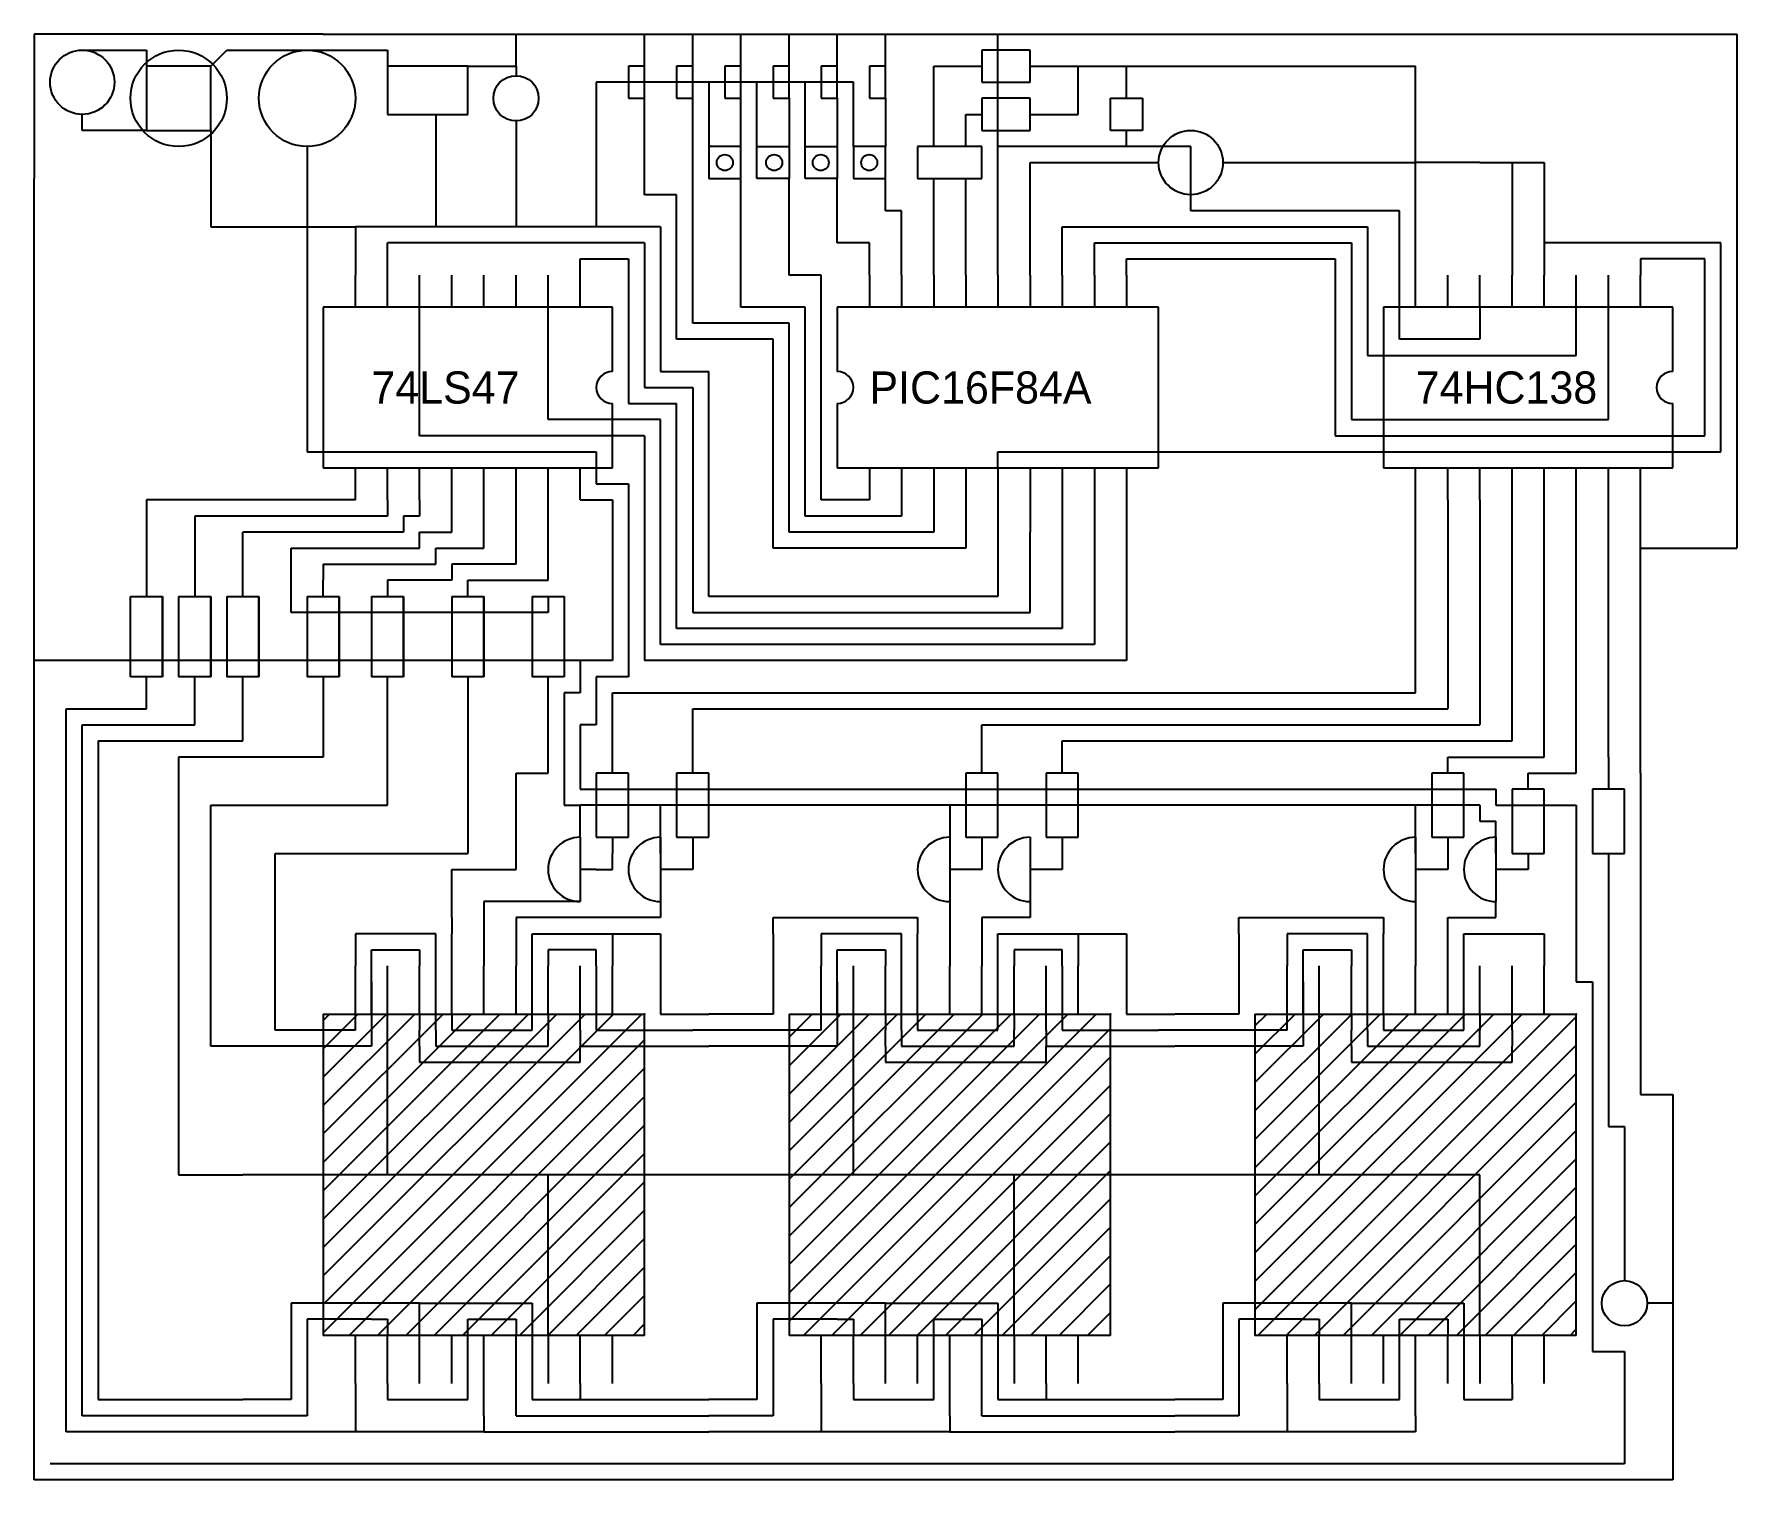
# Model space of a CAD drawing. Header units: inches. Extents: x 0 to 10.6, y 0 to 9.
import ezdxf

# ---------------------------------------------------------------- set-up
doc = ezdxf.new("R2010")
doc.units = ezdxf.units.IN
doc.header["$MEASUREMENT"] = 0

msp = doc.modelspace()

# ---------------------------------------------------------------- hatches: boundary and pattern name
h = msp.add_hatch()
h.set_pattern_fill('ANSI31', color=256, style=0)
h.paths.add_polyline_path([(3.8, 0.9), (3.8, 2.9), (1.8, 2.9), (1.8, 0.9)])
h = msp.add_hatch()
h.set_pattern_fill('ANSI31', color=256, style=0)
h.paths.add_polyline_path([(4.7, 2.9), (4.7, 0.9), (6.7, 0.9), (6.7, 2.9)])
h = msp.add_hatch()
h.set_pattern_fill('ANSI31', color=256, style=0)
h.paths.add_polyline_path([(7.6, 2.9), (7.6, 0.9), (9.6, 0.9), (9.6, 2.9)])

# ---------------------------------------------------------------- linework, layer by layer
at = {"color": 1}
for p, q in [((1.8, 9), (0, 9)), ((0, 9), (0, 8.1)), ((1.8, 9), (3.8, 9)), ((3, 8.8), (3, 9)), ((3.8, 9), (6, 9)), ((6, 7.5), (6, 9)), ((6, 9), (10.6, 9)), ((10.6, 9), (10.6, 5.8)), ((2.7, 8.8), (3, 8.8)), ((3, 8.8), (3, 8.741)), ((7.2, 8.3), (6, 8.3)), ((7.2, 7.9), (7.2, 8.3)), ((0, 0), (0, 8.1)), ((8.5, 7.9), (7.2, 7.9)), ((8.5, 7.1), (8.5, 7.9)), ((2, 7.3), (2, 7.5)), ((2.2, 7.3), (2.2, 7.5)), ((2.4, 7.3), (2.4, 7.5)), ((2.6, 7.3), (2.6, 7.5)), ((2.8, 7.3), (2.8, 7.5)), ((3, 7.3), (3, 7.5)), ((3.2, 7.3), (3.2, 7.5)), ((3.4, 7.3), (3.4, 7.5)), ((5.2, 7.5), (5.2, 7.3)), ((5.4, 7.5), (5.4, 7.3)), ((5.6, 7.5), (5.6, 7.3)), ((5.8, 7.5), (5.8, 7.3)), ((6, 7.5), (6, 7.3)), ((6.2, 7.5), (6.2, 7.3)), ((6.4, 7.5), (6.4, 7.3)), ((6.6, 7.5), (6.6, 7.3)), ((6.8, 7.5), (6.8, 7.3)), ((8.6, 7.3), (8.6, 7.5)), ((8.8, 7.3), (8.8, 7.5)), ((9, 7.3), (9, 7.5)), ((9.2, 7.3), (9.2, 7.5)), ((9.4, 7.3), (9.4, 7.5)), ((9.6, 7.3), (9.6, 7.5)), ((9.8, 7.3), (9.8, 7.5)), ((10, 7.3), (10, 7.5)), ((9, 7.1), (8.5, 7.1)), ((2, 6.1), (2, 6.3)), ((2.2, 6.1), (2.2, 6.3)), ((2.4, 6.1), (2.4, 6.3)), ((2.6, 6.1), (2.6, 6.3)), ((2.8, 6.1), (2.8, 6.3)), ((3, 6.1), (3, 6.3)), ((3.2, 6.1), (3.2, 6.3)), ((3.4, 6.1), (3.4, 6.3)), ((5.2, 6.3), (5.2, 6.1)), ((5.4, 6.3), (5.4, 6.1)), ((5.6, 6.3), (5.6, 6.1)), ((5.8, 6.3), (5.8, 6.1)), ((6, 6.3), (6, 6.1)), ((6.2, 6.3), (6.2, 6.1)), ((6.4, 6.3), (6.4, 6.1)), ((6.6, 6.3), (6.6, 6.1)), ((6.8, 6.3), (6.8, 6.1)), ((8.6, 6.1), (8.6, 6.3)), ((8.8, 6.1), (8.8, 6.3)), ((9, 6.1), (9, 6.3)), ((9.2, 6.1), (9.2, 6.3)), ((9.4, 6.1), (9.4, 6.3)), ((9.6, 6.1), (9.6, 6.3)), ((9.8, 6.1), (9.8, 6.3)), ((10, 6.1), (10, 6.3)), ((3.4, 6.1), (3.6, 6.1)), ((3.6, 6.1), (3.6, 5.1)), ((10, 4.4), (10, 6.1)), ((10, 5.8), (10.6, 5.8)), ((3.4, 5.1), (0, 5.1)), ((3.4, 5.1), (3.4, 4.9)), ((3.6, 5.1), (3.4, 5.1)), ((3.4, 4.9), (3.3, 4.9)), ((3.3, 4.9), (3.3, 4.2)), ((10, 4.4), (10, 2.4)), ((3.3, 4.2), (3.4, 4.2)), ((3.4, 4), (3.4, 4.2)), ((9, 4.2), (3.4, 4.2)), ((9, 4.2), (9, 4.1)), ((9, 4.1), (9.1, 4.1)), ((3.4, 3.6), (2.8, 3.6)), ((2.8, 3.6), (2.8, 3.2)), ((3.9, 3.5), (3, 3.5)), ((3, 3.5), (3, 3.2)), ((5.7, 3.6), (5.7, 3.2)), ((5.9, 3.5), (5.9, 3.2)), ((6.2, 3.5), (5.9, 3.5)), ((8.6, 3.6), (8.6, 3.2)), ((8.8, 3.5), (9.1, 3.5)), ((8.8, 3.2), (8.8, 3.5)), ((2, 2.9), (2, 3.2)), ((2.2, 2.9), (2.2, 3.2)), ((2.4, 2.9), (2.4, 3.2)), ((2.6, 2.9), (2.6, 3.2)), ((2.8, 2.9), (2.8, 3.2)), ((3, 2.9), (3, 3.2)), ((3.2, 2.9), (3.2, 3.2)), ((3.4, 2.9), (3.4, 3.2)), ((3.6, 2.9), (3.6, 3.2)), ((4.9, 2.9), (4.9, 3.2)), ((5.1, 2.9), (5.1, 3.2)), ((5.3, 2.9), (5.3, 3.2)), ((5.5, 2.9), (5.5, 3.2)), ((5.7, 2.9), (5.7, 3.2)), ((5.9, 2.9), (5.9, 3.2)), ((6.1, 2.9), (6.1, 3.2)), ((6.3, 2.9), (6.3, 3.2)), ((6.5, 2.9), (6.5, 3.2)), ((7.8, 2.9), (7.8, 3.2)), ((8, 2.9), (8, 3.2)), ((8.2, 2.9), (8.2, 3.2)), ((8.4, 2.9), (8.4, 3.2)), ((8.6, 2.9), (8.6, 3.2)), ((8.8, 2.9), (8.8, 3.2)), ((9, 2.9), (9, 3.2)), ((9.2, 2.9), (9.2, 3.2)), ((9.4, 2.9), (9.4, 3.2)), ((1.8, 2.9), (3.8, 2.9)), ((1.8, 2.9), (1.8, 0.9)), ((3.8, 0.9), (3.8, 2.9)), ((4.7, 2.9), (6.7, 2.9)), ((4.7, 2.9), (4.7, 0.9)), ((6.7, 0.9), (6.7, 2.9)), ((7.6, 2.9), (9.6, 2.9)), ((7.6, 2.9), (7.6, 0.9)), ((9.6, 0.9), (9.6, 2.9)), ((10, 2.4), (10.2, 2.4)), ((10.2, 2.4), (10.2, 1.1)), ((10.2, 1.1), (10.041, 1.1)), ((10.2, 1.1), (10.2, 0)), ((3.8, 0.9), (1.8, 0.9)), ((2, 0.6), (2, 0.9)), ((2.2, 0.6), (2.2, 0.9)), ((2.4, 0.6), (2.4, 0.9)), ((2.6, 0.6), (2.6, 0.9)), ((2.8, 0.6), (2.8, 0.9)), ((3, 0.6), (3, 0.9)), ((3.2, 0.9), (3.2, 0.6)), ((3.4, 0.6), (3.4, 0.9)), ((3.6, 0.6), (3.6, 0.9)), ((6.7, 0.9), (4.7, 0.9)), ((4.9, 0.6), (4.9, 0.9)), ((5.1, 0.6), (5.1, 0.9)), ((5.3, 0.6), (5.3, 0.9)), ((5.5, 0.6), (5.5, 0.9)), ((5.7, 0.6), (5.7, 0.9)), ((5.9, 0.6), (5.9, 0.9)), ((6.1, 0.9), (6.1, 0.6)), ((6.3, 0.6), (6.3, 0.9)), ((6.5, 0.6), (6.5, 0.9)), ((9.6, 0.9), (7.6, 0.9)), ((7.8, 0.6), (7.8, 0.9)), ((8, 0.6), (8, 0.9)), ((8.2, 0.6), (8.2, 0.9)), ((8.4, 0.6), (8.4, 0.9)), ((8.6, 0.6), (8.6, 0.9)), ((8.8, 0.6), (8.8, 0.9)), ((9, 0.9), (9, 0.6)), ((9.2, 0.6), (9.2, 0.9)), ((9.4, 0.6), (9.4, 0.9)), ((10.2, 0), (0, 0))]:
    msp.add_line(p, q, dxfattribs=at)
for p, q in [((3.8, 8.6), (3.8, 9)), ((4.1, 8.6), (4.1, 9)), ((4.4, 8.6), (4.4, 9)), ((4.7, 8.6), (4.7, 9)), ((5, 8.6), (5, 9)), ((5.3, 8.6), (5.3, 9)), ((0.3, 8.9), (0.7, 8.9)), ((0.7, 8.9), (0.7, 8.8)), ((0.7, 8.8), (0.7, 8.4)), ((1.1, 8.8), (0.7, 8.8)), ((1.1, 8.8), (1.2, 8.9)), ((1.1, 8.4), (1.1, 8.8)), ((1.2, 8.9), (1.7, 8.9)), ((1.7, 8.9), (2.2, 8.9)), ((2.2, 8.9), (2.2, 8.8)), ((2.2, 8.8), (2.2, 8.5)), ((2.7, 8.8), (2.2, 8.8)), ((2.7, 8.5), (2.7, 8.8)), ((3.7, 8.8), (3.7, 8.6)), ((3.8, 8.8), (3.7, 8.8)), ((4, 8.8), (4, 8.6)), ((4.1, 8.8), (4, 8.8)), ((4.3, 8.8), (4.3, 8.6)), ((4.4, 8.8), (4.3, 8.8)), ((4.6, 8.8), (4.6, 8.6)), ((4.7, 8.8), (4.6, 8.8)), ((4.9, 8.8), (4.9, 8.6)), ((5, 8.8), (4.9, 8.8)), ((5.2, 8.8), (5.2, 8.6)), ((5.3, 8.8), (5.2, 8.8)), ((5.6, 8.7), (5.6, 8.8)), ((5.6, 8.8), (5.9, 8.8)), ((6.2, 8.9), (5.9, 8.9)), ((5.9, 8.9), (5.9, 8.7)), ((6.2, 8.7), (6.2, 8.9)), ((6.8, 8.6), (6.8, 8.8)), ((4.2, 8.7), (4.2, 8.1)), ((4.5, 8.1), (4.5, 8.7)), ((4.8, 8.1), (4.8, 8.7)), ((5.1, 8.3), (5.1, 8.7)), ((5.6, 8.3), (5.6, 8.7)), ((5.9, 8.7), (6.2, 8.7)), ((3.7, 8.6), (3.8, 8.6)), ((3.8, 8), (3.8, 8.6)), ((4, 8.6), (4.1, 8.6)), ((4.1, 7.2), (4.1, 8.6)), ((4.3, 8.6), (4.4, 8.6)), ((4.4, 8.3), (4.4, 8.6)), ((4.6, 8.6), (4.7, 8.6)), ((4.7, 8.6), (4.7, 8.3)), ((4.9, 8.6), (5, 8.6)), ((5, 8.6), (5, 8.3)), ((5.2, 8.6), (5.3, 8.6)), ((5.3, 8.6), (5.3, 8.3)), ((6.2, 8.6), (5.9, 8.6)), ((5.9, 8.6), (5.9, 8.4)), ((6.2, 8.4), (6.2, 8.6)), ((6.7, 8.4), (6.7, 8.6)), ((6.7, 8.6), (6.9, 8.6)), ((6.9, 8.6), (6.9, 8.4)), ((0.3, 8.4), (0.3, 8.5)), ((2.2, 8.5), (2.7, 8.5)), ((5.8, 8.4), (5.8, 8.5)), ((5.8, 8.5), (5.9, 8.5)), ((0.7, 8.4), (0.3, 8.4)), ((0.7, 8.4), (1.1, 8.4)), ((5.8, 8.3), (5.8, 8.4)), ((5.9, 8.4), (6.2, 8.4)), ((6.8, 8.4), (6.7, 8.4)), ((6.8, 8.3), (6.8, 8.4)), ((6.9, 8.4), (6.8, 8.4)), ((4.4, 8.3), (4.2, 8.3)), ((4.4, 8.1), (4.4, 8.3)), ((4.5, 8.3), (4.7, 8.3)), ((4.7, 8.3), (4.7, 8.1)), ((4.8, 8.3), (5, 8.3)), ((5, 8.3), (5, 8.1)), ((5.1, 8.3), (5.1, 8.1)), ((5.3, 8.3), (5.1, 8.3)), ((5.3, 8.1), (5.3, 8.3)), ((5.9, 8.3), (5.5, 8.3)), ((5.5, 8.3), (5.5, 8.1)), ((5.9, 8.1), (5.9, 8.3)), ((6.2, 7.5), (6.2, 8.2)), ((6.2, 8.2), (7, 8.2)), ((4.2, 8.1), (4.4, 8.1)), ((4.4, 7.3), (4.4, 8.1)), ((4.7, 8.1), (4.5, 8.1)), ((4.7, 7.5), (4.7, 8.1)), ((5, 8.1), (4.8, 8.1)), ((5, 7.7), (5, 8.1)), ((5.1, 8.1), (5.3, 8.1)), ((5.3, 7.9), (5.3, 8.1)), ((5.5, 8.1), (5.9, 8.1)), ((5.6, 7.5), (5.6, 8.1)), ((5.8, 7.5), (5.8, 8.1)), ((4, 8), (3.8, 8)), ((4, 7.1), (4, 8)), ((5.4, 7.9), (5.3, 7.9)), ((5.4, 7.5), (5.4, 7.9)), ((6.4, 7.5), (6.4, 7.8)), ((6.4, 7.8), (8.3, 7.8)), ((8.3, 7.8), (8.3, 7)), ((2.2, 7.5), (2.2, 7.7)), ((3.8, 7.7), (2.2, 7.7)), ((3.8, 7.7), (3.8, 6.8)), ((5.2, 7.7), (5, 7.7)), ((5.2, 7.5), (5.2, 7.7)), ((6.6, 7.5), (6.6, 7.7)), ((6.6, 7.7), (8.2, 7.7)), ((8.2, 7.7), (8.2, 6.6)), ((3.4, 7.5), (3.4, 7.6)), ((3.4, 7.6), (3.7, 7.6)), ((3.7, 7.6), (3.7, 6.7)), ((6.8, 7.5), (6.8, 7.6)), ((6.8, 7.6), (8.1, 7.6)), ((8.1, 7.6), (8.1, 6.5)), ((10, 7.6), (10, 7.5)), ((10.4, 7.6), (10, 7.6)), ((10.4, 6.5), (10.4, 7.6)), ((4.9, 7.5), (4.7, 7.5)), ((4.9, 6.1), (4.9, 7.5)), ((3.6, 7.3), (1.8, 7.3)), ((1.8, 7.3), (1.8, 6.3)), ((2.4, 6.5), (2.4, 7.3)), ((3.2, 6.7), (3.2, 7.3)), ((3.6, 6.9), (3.6, 7.3)), ((4.8, 7.3), (4.4, 7.3)), ((4.8, 6), (4.8, 7.3)), ((7, 7.3), (5, 7.3)), ((5, 7.3), (5, 6.9)), ((7, 6.3), (7, 7.3)), ((8.4, 7.3), (8.4, 6.3)), ((10.2, 7.3), (8.4, 7.3)), ((9, 7.3), (9, 7.1)), ((9.6, 7), (9.6, 7.3)), ((9.8, 7.1), (9.8, 7.3)), ((10.2, 6.9), (10.2, 7.3)), ((4.7, 7.2), (4.1, 7.2)), ((4.7, 5.9), (4.7, 7.2)), ((4.6, 7.1), (4, 7.1)), ((4.6, 5.8), (4.6, 7.1)), ((8.2, 7), (8.2, 6.6)), ((8.3, 7), (9.6, 7)), ((9.8, 6.6), (9.8, 7.1)), ((3.8, 6.8), (4.1, 6.8)), ((4.1, 6.8), (4.1, 5.4)), ((3.2, 6.6), (3.2, 6.7)), ((3.6, 6.3), (3.6, 6.7)), ((3.7, 6.7), (4, 6.7)), ((4, 5.3), (4, 6.7)), ((5, 6.7), (5, 6.3)), ((10.2, 6.3), (10.2, 6.7)), ((3.9, 6.6), (3.2, 6.6)), ((3.9, 5.2), (3.9, 6.6)), ((8.2, 6.6), (9.8, 6.6)), ((3.8, 6.5), (2.4, 6.5)), ((3.8, 6.5), (3.8, 5.1)), ((8.1, 6.5), (10.4, 6.5)), ((1.8, 6.3), (3.6, 6.3)), ((5, 6.3), (7, 6.3)), ((8.4, 6.3), (10.2, 6.3)), ((2, 6.1), (0.7, 6.1)), ((0.7, 6.1), (0.7, 5.5)), ((2.2, 6.1), (2.2, 6)), ((2.4, 6.1), (2.4, 6)), ((2.6, 5.9), (2.6, 6.1)), ((2.8, 5.8), (2.8, 6.1)), ((3, 5.7), (3, 6.1)), ((3.2, 5.9), (3.2, 6.1)), ((5.2, 6.1), (4.9, 6.1)), ((5.4, 6.1), (5.4, 6)), ((5.6, 6.1), (5.6, 5.9)), ((5.8, 6.1), (5.8, 5.8)), ((6.2, 6.1), (6.2, 5.9)), ((6.4, 6.1), (6.4, 5.3)), ((6.6, 6.1), (6.6, 5.2)), ((6.8, 6.1), (6.8, 5.9)), ((8.6, 4.9), (8.6, 6.1)), ((8.8, 6.1), (8.8, 4.8)), ((9, 6.1), (9, 4.7)), ((9.2, 4.6), (9.2, 6.1)), ((9.4, 4.5), (9.4, 6.1)), ((9.6, 4.4), (9.6, 6.1)), ((9.8, 4.5), (9.8, 6.1)), ((2.2, 6), (1, 6)), ((1, 6), (1, 5.5)), ((2.4, 6), (2.3, 6)), ((2.3, 6), (2.3, 5.9)), ((5.4, 6), (4.8, 6)), ((1.3, 5.5), (1.3, 5.9)), ((2.3, 5.9), (1.3, 5.9)), ((2.4, 5.8), (2.4, 5.9)), ((2.4, 5.9), (2.6, 5.9)), ((3.2, 5.6), (3.2, 5.9)), ((5.6, 5.9), (4.7, 5.9)), ((6.2, 5.4), (6.2, 5.9)), ((6.8, 5.9), (6.8, 5.8)), ((1.6, 5.4), (1.6, 5.8)), ((1.6, 5.8), (2.4, 5.8)), ((2.5, 5.7), (2.5, 5.8)), ((2.5, 5.8), (2.8, 5.8)), ((5.8, 5.8), (4.6, 5.8)), ((6.8, 5.8), (6.8, 5.1)), ((1.8, 5.7), (1.8, 5.6)), ((1.8, 5.7), (2.5, 5.7)), ((3, 5.7), (2.6, 5.7)), ((2.6, 5.7), (2.6, 5.6)), ((1.8, 5.5), (1.8, 5.6)), ((2.6, 5.6), (2.2, 5.6)), ((2.2, 5.6), (2.2, 5.5)), ((2.7, 5.5), (2.7, 5.6)), ((2.7, 5.6), (3.2, 5.6)), ((0.6, 5), (0.6, 5.5)), ((0.6, 5.5), (0.8, 5.5)), ((0.8, 5), (0.8, 5.5)), ((0.8, 5.5), (0.8, 5)), ((0.9, 5.5), (1.1, 5.5)), ((0.9, 5.5), (0.9, 5)), ((1.1, 5.5), (1.1, 5)), ((1.1, 5), (1.1, 5.5)), ((1.2, 5.5), (1.4, 5.5)), ((1.2, 5.5), (1.2, 5)), ((1.4, 5.5), (1.4, 5)), ((1.4, 5), (1.4, 5.5)), ((1.7, 5.5), (1.9, 5.5)), ((1.7, 5.5), (1.7, 5)), ((1.9, 5.5), (1.9, 5)), ((1.9, 5), (1.9, 5.5)), ((2.1, 5.5), (2.3, 5.5)), ((2.1, 5.5), (2.1, 5)), ((2.3, 5.5), (2.3, 5)), ((2.3, 5), (2.3, 5.5)), ((2.6, 5.5), (2.8, 5.5)), ((2.6, 5.5), (2.6, 5)), ((2.8, 5.5), (2.8, 5)), ((2.8, 5), (2.8, 5.5)), ((3.1, 5.5), (3.3, 5.5)), ((3.1, 5.5), (3.1, 5)), ((3.2, 5.5), (3.2, 5.4)), ((3.3, 5.5), (3.3, 5)), ((3.2, 5.4), (1.6, 5.4)), ((6.4, 5.3), (4, 5.3)), ((4.1, 5.4), (6.2, 5.4)), ((6.6, 5.2), (3.9, 5.2)), ((6.8, 5.1), (3.8, 5.1)), ((0.8, 5), (0.6, 5)), ((0.7, 4.8), (0.7, 5)), ((1.1, 5), (0.9, 5)), ((1, 4.7), (1, 5)), ((1.4, 5), (1.2, 5)), ((1.3, 4.6), (1.3, 5)), ((1.9, 5), (1.7, 5)), ((1.8, 5), (1.8, 4.5)), ((2.3, 5), (2.1, 5)), ((2.2, 4.2), (2.2, 5)), ((2.8, 5), (2.6, 5)), ((2.7, 5), (2.7, 3.9)), ((3.3, 5), (3.1, 5)), ((3.2, 4.4), (3.2, 5)), ((3.6, 4.4), (3.6, 4.9)), ((3.6, 4.9), (8.6, 4.9)), ((0.2, 0.3), (0.2, 4.8)), ((0.2, 4.8), (0.7, 4.8)), ((4.1, 4.4), (4.1, 4.8)), ((4.1, 4.8), (8.8, 4.8)), ((0.3, 0.4), (0.3, 4.7)), ((0.3, 4.7), (1, 4.7)), ((5.9, 4.4), (5.9, 4.7)), ((5.9, 4.7), (9, 4.7)), ((0.4, 4.6), (0.4, 0.5)), ((0.4, 4.6), (1.3, 4.6)), ((6.4, 4.4), (6.4, 4.6)), ((6.4, 4.6), (9.2, 4.6)), ((1.8, 4.5), (0.9, 4.5)), ((0.9, 4.5), (0.9, 4)), ((8.8, 4.4), (8.8, 4.5)), ((8.8, 4.5), (9.4, 4.5)), ((9.8, 4.5), (9.8, 4.3)), ((3, 3.8), (3, 4.4)), ((3, 4.4), (3.2, 4.4)), ((3.5, 4.4), (3.5, 4)), ((3.7, 4.4), (3.5, 4.4)), ((3.5, 4.4), (3.5, 4.2)), ((3.7, 4), (3.7, 4.4)), ((4, 4.4), (4, 4)), ((4, 4.4), (4, 4.2)), ((4.2, 4.4), (4, 4.4)), ((4.2, 4), (4.2, 4.4)), ((5.8, 4.4), (5.8, 4)), ((6, 4.4), (5.8, 4.4)), ((6, 4), (6, 4.4)), ((6.3, 4.4), (6.3, 4)), ((6.5, 4.4), (6.3, 4.4)), ((6.5, 4), (6.5, 4.4)), ((8.9, 4.4), (8.7, 4.4)), ((8.7, 4.4), (8.7, 4)), ((8.9, 4), (8.9, 4.4)), ((9.3, 4.3), (9.3, 4.4)), ((9.3, 4.4), (9.6, 4.4)), ((5.8, 4.3), (5.8, 4.1)), ((6.3, 4.3), (6.3, 4.1)), ((8.7, 4.3), (8.7, 4.1)), ((9.2, 4.3), (9.2, 3.9)), ((9.4, 4.3), (9.2, 4.3)), ((9.4, 3.9), (9.4, 4.3)), ((9.9, 4.3), (9.7, 4.3)), ((9.7, 4.3), (9.7, 3.9)), ((9.9, 3.9), (9.9, 4.3)), ((1.1, 2.7), (1.1, 4.2)), ((1.1, 4.2), (1.8, 4.2)), ((1.8, 4.2), (2.2, 4.2)), ((3.9, 3.9), (3.9, 4.2)), ((5.7, 4.2), (5.7, 3.6)), ((8.6, 3.9), (8.6, 4.2)), ((9.2, 4.2), (9.2, 4)), ((9.1, 3.9), (9.1, 4.1)), ((0.9, 4), (0.9, 1.9)), ((3.4, 4), (3.4, 3.6)), ((3.5, 4), (3.7, 4)), ((3.6, 4), (3.6, 3.9)), ((3.9, 4), (3.9, 3.6)), ((4, 4), (4.2, 4)), ((4.1, 4), (4.1, 3.9)), ((5.7, 4), (5.7, 3.6)), ((5.8, 4), (6, 4)), ((5.9, 4), (5.9, 3.9)), ((6.2, 4), (6.2, 3.6)), ((6.3, 4), (6.5, 4)), ((6.4, 4), (6.4, 3.9)), ((8.6, 4), (8.6, 3.6)), ((8.7, 4), (8.9, 4)), ((8.8, 4), (8.8, 3.9)), ((9.1, 4), (9.1, 3.6)), ((1.5, 3.7), (1.5, 3.9)), ((1.5, 3.9), (2.7, 3.9)), ((3.6, 3.8), (3.6, 3.9)), ((4.1, 3.9), (4.1, 3.8)), ((5.9, 3.9), (5.9, 3.8)), ((6.4, 3.9), (6.4, 3.8)), ((8.6, 3.9), (8.6, 3.6)), ((8.8, 3.9), (8.8, 3.8)), ((9.2, 3.9), (9.4, 3.9)), ((9.3, 3.9), (9.3, 3.8)), ((9.7, 3.9), (9.9, 3.9)), ((9.8, 3.9), (9.8, 2.2)), ((2.6, 3.5), (2.6, 3.8)), ((2.6, 3.8), (3, 3.8)), ((3.5, 3.8), (3.4, 3.8)), ((3.5, 3.8), (3.6, 3.8)), ((4, 3.8), (3.9, 3.8)), ((4.1, 3.8), (4, 3.8)), ((5.8, 3.8), (5.7, 3.8)), ((5.9, 3.8), (5.8, 3.8)), ((6.3, 3.8), (6.2, 3.8)), ((6.4, 3.8), (6.3, 3.8)), ((8.7, 3.8), (8.6, 3.8)), ((8.8, 3.8), (8.7, 3.8)), ((9.2, 3.8), (9.1, 3.8)), ((9.3, 3.8), (9.2, 3.8)), ((1.5, 2.8), (1.5, 3.7)), ((3.4, 3.7), (3.4, 3.6)), ((3.9, 3.7), (3.9, 3.5)), ((2.6, 3.5), (2.6, 3.4)), ((4.6, 3.5), (5.5, 3.5)), ((4.6, 3.4), (4.6, 3.5)), ((5.5, 3.5), (5.5, 3.4)), ((6.2, 3.6), (6.2, 3.5)), ((7.5, 3.5), (8.4, 3.5)), ((7.5, 3.4), (7.5, 3.5)), ((8.4, 3.5), (8.4, 3.4)), ((9.1, 3.5), (9.1, 3.6)), ((2.5, 3.4), (2, 3.4)), ((2, 3.4), (2, 3.2)), ((2.5, 3.2), (2.5, 3.4)), ((2.6, 3.3), (2.6, 3.4)), ((3.1, 3.3), (3.1, 3.4)), ((3.1, 3.4), (3.9, 3.4)), ((3.6, 3.4), (3.6, 3.2)), ((3.9, 3.4), (3.9, 3.3)), ((4.6, 3.4), (4.6, 2.9)), ((5.4, 3.4), (4.9, 3.4)), ((4.9, 3.4), (4.9, 3.2)), ((5.4, 3.2), (5.4, 3.4)), ((5.5, 3.3), (5.5, 3.4)), ((6, 3.4), (6.8, 3.4)), ((6, 3.3), (6, 3.4)), ((6.5, 3.4), (6.5, 3.2)), ((6.8, 3.4), (6.8, 3.3)), ((7.5, 3.4), (7.5, 2.9)), ((8.3, 3.4), (7.8, 3.4)), ((7.8, 3.4), (7.8, 3.2)), ((8.3, 3.2), (8.3, 3.4)), ((8.4, 3.3), (8.4, 3.4)), ((8.9, 3.4), (9.4, 3.4)), ((8.9, 3.3), (8.9, 3.4)), ((9.4, 3.4), (9.4, 3.2)), ((2.1, 2.9), (2.1, 3.3)), ((2.1, 3.3), (2.4, 3.3)), ((2.4, 3.3), (2.4, 3.2)), ((2.6, 3.2), (2.6, 3.3)), ((3.1, 2.8), (3.1, 3.3)), ((3.5, 3.3), (3.2, 3.3)), ((3.2, 3.3), (3.2, 3.2)), ((3.5, 3.2), (3.5, 3.3)), ((3.9, 3.3), (3.9, 2.9)), ((5, 3.3), (5.3, 3.3)), ((5, 2.9), (5, 3.3)), ((5.3, 3.3), (5.3, 3.2)), ((5.5, 3.2), (5.5, 3.3)), ((6, 2.8), (6, 3.3)), ((6.4, 3.3), (6.1, 3.3)), ((6.1, 3.3), (6.1, 3.2)), ((6.4, 3.2), (6.4, 3.3)), ((6.8, 3.3), (6.8, 2.9)), ((7.9, 3.3), (8.2, 3.3)), ((7.9, 2.9), (7.9, 3.3)), ((8.2, 3.3), (8.2, 3.2)), ((8.4, 3.2), (8.4, 3.3)), ((8.9, 2.8), (8.9, 3.3)), ((2.5, 2.8), (2.5, 3.2)), ((3.5, 3.2), (3.5, 2.8)), ((5.4, 2.8), (5.4, 3.2)), ((6.4, 3.2), (6.4, 2.8)), ((8.3, 2.8), (8.3, 3.2)), ((2.1, 3.1), (2.1, 2.7)), ((5, 3.1), (5, 2.7)), ((7.9, 3.1), (7.9, 2.7)), ((2, 2.8), (2, 2.9)), ((2.2, 1.9), (2.2, 2.9)), ((2.4, 2.9), (2.4, 2.8)), ((2.6, 2.9), (2.6, 2.8)), ((3.2, 2.9), (3.2, 2.8)), ((3.4, 2.8), (3.4, 2.9)), ((3.9, 2.9), (4.1, 2.9)), ((4.1, 2.9), (4.2, 2.9)), ((4.6, 2.9), (4.2, 2.9)), ((4.9, 2.8), (4.9, 2.9)), ((5.1, 1.9), (5.1, 2.9)), ((5.3, 2.9), (5.3, 2.8)), ((5.5, 2.9), (5.5, 2.8)), ((6.1, 2.9), (6.1, 2.8)), ((6.3, 2.8), (6.3, 2.9)), ((6.8, 2.9), (7, 2.9)), ((7, 2.9), (7.1, 2.9)), ((7.5, 2.9), (7.1, 2.9)), ((7.8, 2.8), (7.8, 2.9)), ((8, 1.9), (8, 2.9)), ((8.2, 2.9), (8.2, 2.8)), ((8.4, 2.9), (8.4, 2.8)), ((9, 2.9), (9, 2.8)), ((9.2, 2.8), (9.2, 2.9)), ((2, 2.8), (1.5, 2.8)), ((2.4, 2.7), (2.4, 2.8)), ((2.5, 2.8), (2.5, 2.7)), ((2.6, 2.8), (3.1, 2.8)), ((3.2, 2.7), (3.2, 2.8)), ((3.4, 2.8), (3.4, 2.7)), ((3.5, 2.8), (4.1, 2.8)), ((4.2, 2.8), (4.1, 2.8)), ((4.9, 2.8), (4.2, 2.8)), ((5.3, 2.7), (5.3, 2.8)), ((5.4, 2.8), (5.4, 2.7)), ((5.5, 2.8), (6, 2.8)), ((6.1, 2.7), (6.1, 2.8)), ((6.3, 2.8), (6.3, 2.7)), ((6.4, 2.8), (7, 2.8)), ((7.1, 2.8), (7, 2.8)), ((7.8, 2.8), (7.1, 2.8)), ((8.2, 2.7), (8.2, 2.8)), ((8.3, 2.8), (8.3, 2.7)), ((8.4, 2.8), (8.9, 2.8)), ((9, 2.7), (9, 2.8)), ((9.2, 2.8), (9.2, 2.7)), ((1.3, 2.7), (1.1, 2.7)), ((2.1, 2.7), (1.3, 2.7)), ((2.4, 2.7), (2.4, 2.6)), ((2.5, 2.7), (3.2, 2.7)), ((3.4, 2.7), (4.1, 2.7)), ((3.4, 2.6), (3.4, 2.7)), ((4.1, 2.7), (4.2, 2.7)), ((5, 2.7), (4.2, 2.7)), ((5.3, 2.7), (5.3, 2.6)), ((5.4, 2.7), (6.1, 2.7)), ((6.3, 2.7), (7, 2.7)), ((6.3, 2.6), (6.3, 2.7)), ((7, 2.7), (7.1, 2.7)), ((7.9, 2.7), (7.1, 2.7)), ((8.2, 2.7), (8.2, 2.6)), ((8.3, 2.7), (9, 2.7)), ((9.2, 2.6), (9.2, 2.7)), ((2.4, 2.6), (3.4, 2.6)), ((5.3, 2.6), (6.3, 2.6)), ((8.2, 2.6), (9.2, 2.6)), ((9.8, 2.2), (9.9, 2.2)), ((9.9, 2.2), (9.9, 1.241)), ((0.9, 1.9), (1.3, 1.9)), ((2.2, 1.9), (1.3, 1.9)), ((3.2, 1.9), (2.2, 1.9)), ((3.2, 0.9), (3.2, 1.9)), ((4.2, 1.9), (3.2, 1.9)), ((5.1, 1.9), (4.2, 1.9)), ((6.1, 1.9), (5.1, 1.9)), ((6.1, 0.9), (6.1, 1.9)), ((7.1, 1.9), (6.1, 1.9)), ((8, 1.9), (7.1, 1.9)), ((9, 1.9), (8, 1.9)), ((9, 0.9), (9, 1.9)), ((2.4, 1.1), (1.6, 1.1)), ((1.6, 1.1), (1.6, 0.6)), ((2.4, 0.9), (2.4, 1.1)), ((2.4, 1.1), (3.1, 1.1)), ((3.1, 1.1), (3.1, 0.6)), ((5.3, 1.1), (4.5, 1.1)), ((4.5, 1.1), (4.5, 0.6)), ((5.3, 0.9), (5.3, 1.1)), ((5.3, 1.1), (6, 1.1)), ((6, 1.1), (6, 0.6)), ((8.2, 1.1), (7.4, 1.1)), ((7.4, 1.1), (7.4, 0.6)), ((8.2, 0.9), (8.2, 1.1)), ((8.2, 1.1), (8.9, 1.1)), ((8.9, 1.1), (8.9, 0.6)), ((2.1, 1), (1.7, 1)), ((1.7, 1), (1.7, 0.5)), ((2.1, 1), (2.2, 1)), ((2.2, 1), (2.2, 0.9)), ((2.7, 0.5), (2.7, 1)), ((2.7, 1), (2.9, 1)), ((2.9, 1), (3, 1)), ((3, 1), (3, 0.9)), ((4.6, 1), (4.6, 0.5)), ((5, 1), (4.6, 1)), ((5, 1), (5.1, 1)), ((5.1, 1), (5.1, 0.9)), ((5.6, 0.5), (5.6, 1)), ((5.6, 1), (5.8, 1)), ((5.8, 1), (5.9, 1)), ((5.9, 1), (5.9, 0.9)), ((7.5, 1), (7.5, 0.5)), ((7.9, 1), (7.5, 1)), ((7.9, 1), (8, 1)), ((8, 1), (8, 0.9)), ((8.5, 0.5), (8.5, 1)), ((8.5, 1), (8.7, 1)), ((8.7, 1), (8.8, 1)), ((8.8, 1), (8.8, 0.9)), ((1.6, 0.6), (1.6, 0.5)), ((2, 0.6), (2, 0.5)), ((2.2, 0.6), (2.2, 0.5)), ((2.8, 0.4), (2.8, 0.6)), ((3, 0.4), (3, 0.6)), ((3.1, 0.6), (3.1, 0.5)), ((3.4, 0.6), (3.4, 0.5)), ((4.5, 0.6), (4.5, 0.5)), ((4.9, 0.6), (4.9, 0.5)), ((5.1, 0.6), (5.1, 0.5)), ((5.7, 0.4), (5.7, 0.6)), ((5.9, 0.4), (5.9, 0.6)), ((6, 0.6), (6, 0.5)), ((6.3, 0.6), (6.3, 0.5)), ((7.4, 0.6), (7.4, 0.5)), ((7.8, 0.6), (7.8, 0.5)), ((8, 0.6), (8, 0.5)), ((8.6, 0.4), (8.6, 0.6)), ((8.9, 0.6), (8.9, 0.5)), ((9.2, 0.6), (9.2, 0.5)), ((0.4, 0.5), (1.3, 0.5)), ((1.6, 0.5), (1.3, 0.5)), ((1.7, 0.5), (1.7, 0.4)), ((2, 0.5), (2, 0.4)), ((2.2, 0.5), (2.7, 0.5)), ((3.1, 0.5), (4.2, 0.5)), ((4.5, 0.5), (4.2, 0.5)), ((4.6, 0.5), (4.6, 0.4)), ((4.9, 0.5), (4.9, 0.4)), ((5.1, 0.5), (5.6, 0.5)), ((6, 0.5), (7.1, 0.5)), ((7.4, 0.5), (7.1, 0.5)), ((7.5, 0.5), (7.5, 0.4)), ((7.8, 0.5), (7.8, 0.4)), ((8, 0.5), (8.5, 0.5)), ((8.9, 0.5), (9.2, 0.5)), ((1.3, 0.4), (0.3, 0.4)), ((1.7, 0.4), (1.3, 0.4)), ((2, 0.4), (2, 0.3)), ((2.8, 0.4), (2.8, 0.3)), ((3, 0.4), (4.2, 0.4)), ((4.6, 0.4), (4.2, 0.4)), ((4.9, 0.4), (4.9, 0.3)), ((5.7, 0.4), (5.7, 0.3)), ((5.9, 0.4), (7.1, 0.4)), ((7.5, 0.4), (7.1, 0.4)), ((7.8, 0.4), (7.8, 0.3)), ((8.6, 0.4), (8.6, 0.3)), ((1.3, 0.3), (0.2, 0.3)), ((2.8, 0.3), (1.3, 0.3)), ((2.8, 0.3), (4.2, 0.3)), ((5.7, 0.3), (4.2, 0.3)), ((5.7, 0.3), (7.1, 0.3)), ((8.6, 0.3), (7.1, 0.3))]:
    msp.add_line(p, q)
at = {"color": 5}
for p, q in [((6.2, 8.8), (8.6, 8.8)), ((6.5, 8.5), (6.5, 8.8)), ((8.6, 7.5), (8.6, 8.8)), ((5.1, 8.7), (3.5, 8.7)), ((3.5, 8.7), (3.5, 7.8)), ((2.5, 8.5), (2.5, 7.8)), ((6.2, 8.5), (6.5, 8.5)), ((1.1, 8.4), (1.1, 7.8)), ((3, 8.459), (3, 7.8)), ((1.7, 8.3), (1.7, 7.8)), ((7.4, 8.2), (8.6, 8.2)), ((9, 8.2), (8.6, 8.2)), ((9, 8.2), (9.4, 8.2)), ((9.2, 8.2), (9.2, 7.5)), ((9.4, 8.2), (9.4, 7.5)), ((1.1, 7.8), (1.7, 7.8)), ((1.7, 7.8), (2, 7.8)), ((1.7, 7.8), (1.7, 6.4)), ((2, 7.8), (2, 7.5)), ((3.9, 7.8), (2, 7.8)), ((3.9, 7.8), (3.9, 6.9)), ((10.5, 7.7), (9.4, 7.7)), ((10.5, 6.4), (10.5, 7.7)), ((3.9, 6.9), (4.2, 6.9)), ((4.2, 5.5), (4.2, 6.9)), ((1.7, 6.4), (3.5, 6.4)), ((3.5, 6.4), (3.5, 6.2)), ((6, 6.3), (6, 6.4)), ((6, 6.4), (10.5, 6.4)), ((3.5, 6.2), (3.7, 6.2)), ((3.7, 6.2), (3.7, 5)), ((6, 6.1), (6, 5.5)), ((6, 5.5), (4.2, 5.5)), ((3.7, 5), (3.5, 5)), ((3.5, 5), (3.5, 4.7)), ((3.5, 4.7), (3.4, 4.7)), ((3.4, 4.7), (3.4, 4.3)), ((3.4, 4.3), (9.1, 4.3)), ((9.1, 4.3), (9.1, 4.2)), ((9.1, 4.2), (9.6, 4.2)), ((9.6, 4.2), (9.6, 3.1)), ((9.6, 3.1), (9.7, 3.1)), ((9.7, 3.1), (9.7, 0.8)), ((9.7, 0.8), (9.9, 0.8)), ((9.9, 0.8), (9.9, 0.1)), ((9.9, 0.1), (0.1, 0.1))]:
    msp.add_line(p, q, dxfattribs=at)
for centre, radius in [((0.3, 8.7), 0.2), ((0.9, 8.6), 0.3), ((1.7, 8.6), 0.3), ((3, 8.6), 0.141), ((7.2, 8.2), 0.2), ((4.3, 8.2), 0.05), ((4.607, 8.2), 0.05), ((4.897, 8.2), 0.05), ((5.199, 8.2), 0.05), ((9.9, 1.1), 0.141)]:
    msp.add_circle(centre, radius)
for centre, radius, start, end in [((3.6, 6.8), 0.1, 90, 270), ((5, 6.8), 0.1, 270, 90), ((10.2, 6.8), 0.1, 90, 270), ((3.4, 3.8), 0.2, 90, 270), ((3.9, 3.8), 0.2, 90, 270), ((5.7, 3.8), 0.2, 90, 270), ((6.2, 3.8), 0.2, 90, 270), ((8.6, 3.8), 0.2, 90, 270), ((9.1, 3.8), 0.2, 90, 270)]:
    msp.add_arc(centre, radius, start, end)
for p in [(3.8, 2.9), (6.7, 2.9), (9.6, 2.9)]:
    msp.add_point(p)

# ---------------------------------------------------------------- texts
at = {"char_height": 0.2, "width": 0.6, "attachment_point": 1}
for s, insert in [('74LS47', (2.1, 6.9)), ('PIC16F84A', (5.2, 6.9)), ('74HC138', (8.6, 6.9))]:
    msp.add_mtext(s, dxfattribs=dict(at, insert=insert))

doc.saveas('drawing.dxf')
